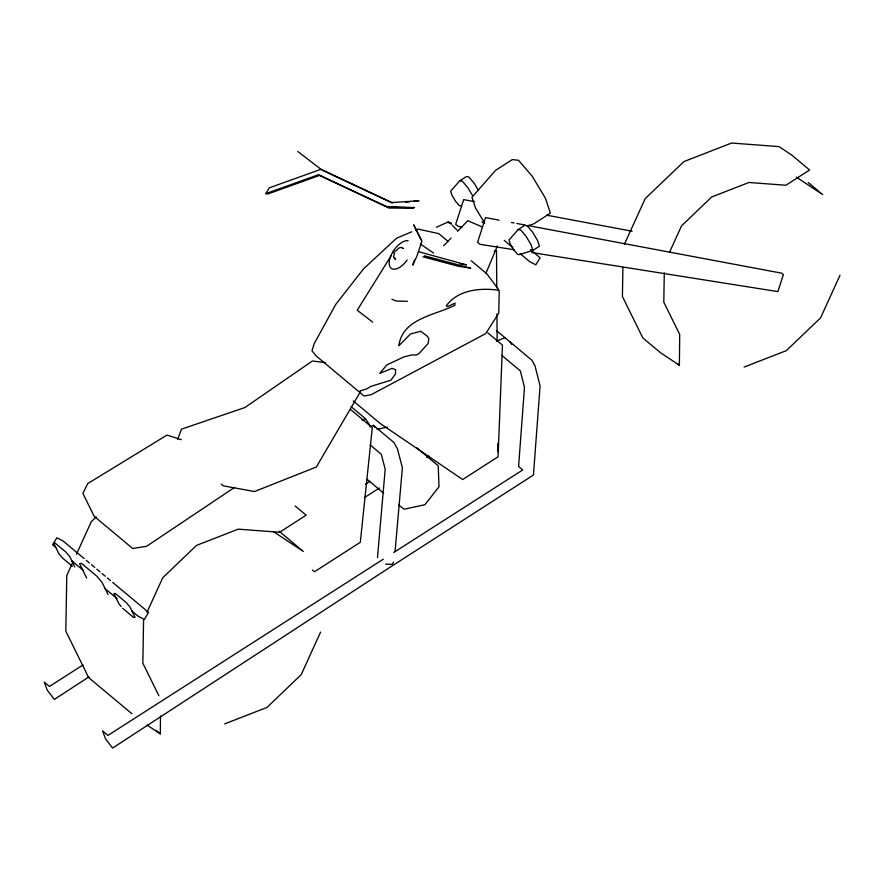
<?xml version="1.0" encoding="UTF-8"?>
<svg xmlns="http://www.w3.org/2000/svg" width="885" height="885" viewBox="0 0 885 885"><rect width="100%" height="100%" fill="white"/><g stroke="black" fill="none" stroke-linecap="round" stroke-linejoin="round"><path stroke-width="1.33" d="M147.01 725.047L160.307 733.886L160.495 715.954M622.907 267.469L622.409 296.464L642.809 337.915L660.586 352.772L679.381 365.262L679.702 334.475L663.794 302.15L664.292 272.735M143.591 619.765L142.839 663.197L158.88 695.787M377.486 557.572L385.196 469.249L381.28 454.248L370.229 445M395.097 551.311L402.387 467.8L397.42 448.806L393.958 442.5L373.47 425.364L369.941 426.802M414.401 260.146L412.709 265.19L416.846 256.285L421.924 241.174L413.693 224.812L421.16 240.001M177.664 439.336L181.48 429.148L244.802 407.576L312.449 360.98L325.558 362.651M485.832 273.498L497.403 245.953M394.644 252.679L393.515 257.015L395.54 259.637L394.721 257.845M73.057 561.709L66.773 575.493L65.822 631.171L88.655 677.6L131.876 713.73M76.486 554.187L91.343 521.597L96.266 516.884M146.965 612.354L162.751 577.728L196.536 545.392L238.242 529.164L279.616 532.272L306.166 515.192L295.136 505.966M320.58 632.1L301.177 674.691L266.949 707.447L224.702 723.875M624.39 244.282L645.198 198.627L683.873 161.612L731.618 143.038L778.977 146.6L791.843 155.141L809.62 170.008L785.913 185.253L748.964 182.476L711.728 196.968L681.561 225.841L669.591 252.114M839.998 275.279L820.583 317.87L786.367 350.626L744.108 367.065M360.438 391.701L316.332 467.014L254.471 491.54L223.274 485.832L221.195 484.084M393.559 562.052L392.188 564.365L385.617 564.132M391.491 255.157L357.208 310.237L372.707 322.14M392.951 252.811L394.411 250.466M265.677 193.682L318.578 174.688L386.347 206.459L413.406 207.864L387.94 207.555L319.463 175.451L268.122 193.87L265.677 193.682L269.438 187.786L320.99 169.278L391.933 202.532L419.036 200.751L413.671 201.36M395.562 251.174L399.124 247.888L401.347 247.402L403.383 248.585L402.553 248.231M478.542 190.529L474.05 183.073L468.718 176.867L466.318 176.613L459.802 180.794L450.642 191.237L451.992 195.32L455.576 201.282L459.315 205.63L460.997 205.807M518.145 229.58L508.986 240.023L510.335 244.105L513.919 250.068L517.659 254.415L519.34 254.592L532.947 250.389L539.452 246.207L537.527 240.377L532.394 231.859L527.062 225.653L524.661 225.398L518.145 229.58L520.557 229.846L525.889 236.052L531.022 244.559L532.947 250.389L530.535 250.134M443.639 245.787L451.062 238.065M457.567 231.317L467.778 220.708L482.413 227.002M234.536 487.425L146.6 546.277L132.706 548.512L94.175 516.298L82.902 493.387L87.737 483.575L166.988 435.088L181.348 439.668M89.075 676.793L54.361 699.427L47.281 690.178L44.25 682.147L49.46 686.428L83.157 664.867M364.399 497.635L379.399 487.989M426.747 457.534L429.048 456.052M365.483 484.261L370.129 481.285M383.305 559.187L107.937 735.402L102.594 730.855L105.448 738.698L112.561 748.079L389.123 567.849L533.445 475.024L540.082 385.948L535.049 365.97L531.985 360.295L496.662 330.758M393.759 552.494L522.725 469.957L518.588 466.539L524.484 387.353L520.347 370.903L501.806 355.405M436.537 227.213L447.179 222.4L451.239 223.02L450.233 223.485M411.779 231.793L396.535 238.22L363.558 268.83L335.769 304.396L314.197 343.657L311.974 350.803L316.067 355.858L364.067 395.993L371.069 394.754L485.743 333.579L498.797 313.013L499.206 290.368C480.876 287.536 457.888 289.649 446.35 305.767L447.556 306.597L455.045 303.168L454.79 305.292C434.977 315.37 402.343 318.456 398.881 345.714L410.507 333.988L420.707 331.233L427.278 336.189L428.816 338.778L428.108 343.524L418.738 353.856L416.094 355.04L411.735 354.929L404.014 356.865L386.756 364.963L379.72 373.426L391.966 368.359L395.573 369.676L395.473 374.001L390.827 380.251L370.848 386.391L366.678 388.88L359.963 390.938M415.596 230.189L418.129 229.115L438.838 233.662L448.23 241.516M496.419 341.212L504.981 337.716M361.943 420.121L365.472 418.682L370.428 426.227M527.15 225.941L533.633 223.938L550.381 213.163L545.426 198.163L532.217 176.259L518.499 160.285L512.304 159.599L495.556 170.374L471.959 197.255L475.433 207.765L484.681 223.097M377.043 429.358L387.431 427.123M494.073 251.075L496.507 250.61L496.762 287.791M405.607 202.267L409.644 201.813M414.6 207.532L387.94 207.555L414.169 207.577M407.399 301.298L396.292 301.055L391.955 299.274M459.802 180.794L462.213 181.06L467.545 187.266L472.678 195.773M462.224 226.98L458.153 226.339L455.687 224.303L463.674 199.612L474.537 201.658M514.041 249.725L480.046 244.326L477.579 242.302L485.566 217.61L499.151 220.155M531.73 252.535L777.882 291.608L783.391 274.571L781.698 273.177L527.681 225.509M460.123 263.841L466.461 264.858L418.605 251.716M546.532 215.166L632.111 231.217M511.375 222.456L514.096 222.965M516.818 223.474L524.96 225M424.479 255.842L470.731 268.188L458.043 266.175L422.941 256.805M321.863 170.042L392.287 203.052M796.312 177.089L822.707 194.611L808.248 182.531M273.454 531.608L303.29 551.421L279.129 531.221M420.298 243.961L433.628 253.088M297.825 151.523L320.99 169.278M398.67 505.025L404.124 509.196L424.9 504.727L439.026 486.75L438.219 465.776L416.603 447.699M530.535 249.813L540.071 257.767L535.79 264.825L529.661 261.606L520.137 253.652M482.004 221.825L484.117 223.595M504.24 240.388L512.714 247.468M677.29 363.514L679.381 365.262M471.185 260.71L486.827 273.797L498.399 289.295M487.867 332.915L502.448 345.106L498.078 456.76L462.689 479.526L380.384 423.627L353.292 400.971M351.135 406.691L365.472 418.682M350.504 409.434L372.308 427.665L360.306 542.284L314.463 571.765L312.383 570.04M367.242 479.449L383.714 493.222M84.13 558.579L62.99 540.934L56.894 537.737L52.613 544.784L55.777 547.439M86.243 560.338L89.407 562.993M91.52 564.752L94.695 567.396M96.808 569.166L99.972 571.81M102.096 573.58L105.26 576.223M107.373 577.982L110.548 580.637M112.66 582.396L148.591 612.398L144.299 619.445L138.204 616.248L131.865 610.96M71.63 560.67L83.256 570.371M104.386 588.016L117.074 598.603M72.437 566.323L62.437 557.959L58.775 553.523L53.753 543.324L55.124 543.102L66.132 552.295L69.793 556.731L74.816 566.931M122.661 608.316L133.668 617.52L135.04 617.288L130.018 607.099L126.356 602.663L115.349 593.459L113.988 593.691L118.999 603.88L121.201 606.546M156.092 730.357L160.307 733.886M447.976 221.471L451.273 224.259M452.235 225.232L457.025 230.1M510.158 342.052L511.663 344.342M373.47 425.364L374.886 427.521M108.047 594.543L102.151 582.573L96.996 576.323L81.497 563.369L79.573 563.69L86.641 578.049M496.939 313.954L497.127 341.499M497.812 443.407L497.868 451.671M407.166 260.035A16.372 8.242 -55.6 0 1 391.801 268.686A16.372 8.242 -55.6 0 1 392.63 252.236A16.372 8.242 -55.6 0 1 408.129 240.72"/></g></svg>
